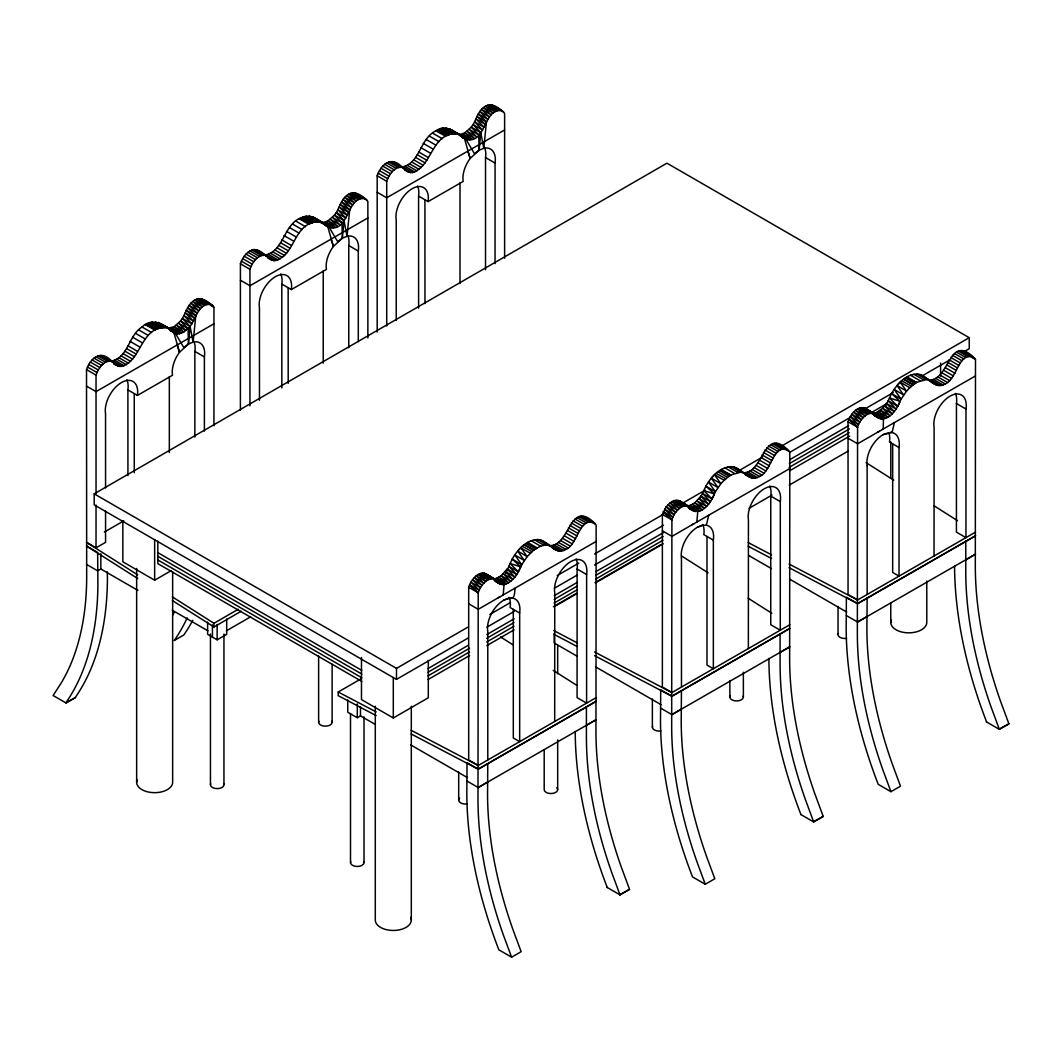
<?xml version="1.0" encoding="UTF-8"?>
<svg xmlns="http://www.w3.org/2000/svg" width="1062" height="1062" viewBox="0 0 1062 1062"><rect width="100%" height="100%" fill="white"/><g stroke="black" fill="none" stroke-linecap="round" stroke-linejoin="round"><path stroke-width="1.5" d="M194.85 437.132L194.864 351.389A22.873 13.235 -59.9 0 0 193.828 341.3M204.382 431.106L204.395 356.912A22.873 13.235 -59.9 0 0 193.111 342.137L190.098 326.432L182.412 318.441C186.129 312.055 187.815 303.851 194.864 300.015C201.607 296.112 209.599 302.431 213.953 307.316L213.953 425.743M348.761 347.765L348.761 245.548A22.873 13.235 -59.9 0 0 347.739 235.445M358.292 341.752L358.292 251.057A22.873 13.235 -59.9 0 0 347.022 236.295L344.008 220.577L336.322 212.599C340.026 206.201 341.725 197.997 348.761 194.16C355.518 190.257 363.509 196.576 367.864 201.475L367.864 337.981M485.52 269.668L485.533 157.561A22.873 13.235 -59.9 0 0 484.498 147.459M495.051 263.655L495.065 163.083A22.873 13.235 -59.9 0 0 483.781 148.308L480.767 132.604L473.081 124.612C476.798 118.214 478.497 110.01 485.533 106.187C492.29 102.284 500.268 108.589 504.623 113.488L504.623 258.225M554.696 721.51L554.749 592.875A22.873 13.235 -59.9 0 1 570.692 561.665A22.873 13.235 -59.9 0 1 586.622 574.542L586.596 703.15L577.078 697.628L577.104 569.02A22.873 13.235 -59.9 0 0 576.069 558.917M748.365 648.577L748.431 519.955A22.873 13.235 -59.9 0 1 764.361 488.732A22.873 13.235 -59.9 0 1 780.304 501.622L780.278 630.231L770.746 624.708L770.773 496.1A22.873 13.235 -59.9 0 0 769.751 485.998M934.042 555.997L934.109 427.362A22.873 13.235 -59.9 0 1 950.039 396.153A22.873 13.235 -59.9 0 1 965.982 409.029L965.955 537.637L956.424 532.115L956.45 403.507A22.873 13.235 -59.9 0 0 955.428 393.405M411.127 733.948L478.219 769.167L596.167 701.318L478.219 769.167L467.028 762.702L466.815 793.792A340.69 196.696 60 0 0 498.861 949.84L511.592 957.194L521.137 951.685L512.933 929.542A324.866 187.562 60 0 1 487.551 794.681L487.763 763.658M607.039 887.381L619.996 894.854L629.54 889.345L621.35 867.216A324.866 187.562 60 0 1 595.955 732.355L596.14 524.986C580.383 512.229 577.728 545.43 565.847 549.412C554.988 556.09 548.218 539.775 537.611 539.549C526.062 539.921 517.552 549.771 512.203 559.077L520.672 566.856C517.566 574.316 512.521 582.48 504.092 584.432L485.573 573.706C478.351 571.117 472.325 578.883 469.643 584.671L478.219 592.795L477.993 800.204A324.866 187.562 60 0 0 503.388 935.051L511.592 957.194M586.41 706.708L586.41 737.864A324.866 187.562 60 0 0 611.792 872.725L619.996 894.854M594.601 655.666L671.901 696.247L789.849 628.399L671.901 696.247L660.71 689.782L660.498 720.872A340.69 196.696 60 0 0 692.53 876.92L705.261 884.261L714.806 878.752L706.615 856.622A324.866 187.562 60 0 1 681.22 721.762L681.446 690.725M800.721 814.461L813.678 821.935L823.223 816.426L815.019 794.283A324.866 187.562 60 0 1 789.637 659.436L789.809 452.054C774.065 439.31 771.41 472.51 759.529 476.493C748.67 483.17 741.9 466.855 731.293 466.63C719.744 467.001 711.235 476.851 705.885 486.157L714.354 493.936C711.513 502.379 700.615 517.221 691.03 508.937C684.406 500.069 673.441 512.627 671.901 519.942L671.675 727.271A324.866 187.562 60 0 0 697.07 862.132L705.261 884.261M780.079 633.775L780.092 664.945A324.866 187.562 60 0 0 805.474 799.792L813.678 821.935M789.026 567.666L857.578 603.654L975.527 535.806L857.578 603.654L846.387 597.189L846.175 628.279A340.69 196.696 60 0 0 878.221 784.327L890.938 791.681L900.496 786.159L892.292 764.029A324.866 187.562 60 0 1 866.897 629.169L867.123 598.132M986.399 721.868L999.355 729.342L1008.9 723.833L1000.696 701.69A324.866 187.562 60 0 1 975.314 566.842L975.487 359.46C959.743 346.716 957.088 379.917 945.207 383.9C934.348 390.577 927.577 374.262 916.971 374.036C905.421 374.408 896.912 384.258 891.562 393.564L900.032 401.343C897.191 409.786 886.292 424.627 876.708 416.344C870.083 407.476 859.118 420.034 857.578 427.349L857.353 634.678A324.866 187.562 60 0 0 882.748 769.538L890.938 791.681M965.756 541.182L965.77 572.352A324.866 187.562 60 0 0 991.151 707.199L999.355 729.342M504.092 584.432L502.074 584.512L494.573 578.843L496.724 578.259L504.092 584.432L503.176 594.985M686.225 506.003L690.406 505.339L697.774 511.499L696.845 522.053M871.902 413.41L876.084 412.746L883.451 418.906L883.212 429.075L877.73 432.221L879.509 431.199M126.869 379.811A22.873 13.235 -59.9 0 1 127.891 389.9L137.423 395.422L172.509 375.244A22.873 13.235 -59.9 0 1 179.518 352.265L188.452 344.035L190.098 326.432C195.899 318.733 198.873 301.86 211.71 304.754L203.466 300.36M280.766 273.956A22.873 13.235 -59.9 0 1 281.802 284.058L291.333 289.581L326.419 269.403A22.873 13.235 -59.9 0 1 333.415 246.424L342.349 238.18L344.008 220.577C349.81 212.878 352.783 196.005 365.607 198.899L356.089 193.443L364.04 198.328M417.539 185.983A22.873 13.235 -59.9 0 1 418.574 196.072L428.092 201.594L463.178 181.416A22.873 13.235 -59.9 0 1 470.187 158.437L479.121 150.207L480.767 132.604C486.582 124.904 489.542 108.019 502.379 110.913L492.848 105.457L500.813 110.342M205.855 302.524L212.997 305.816L200.612 298.714L208.351 304.104L198.82 298.648L206.413 304.542L196.882 299.086L204.395 305.471L194.864 300.015L202.377 306.865L192.846 301.409L200.426 308.657L190.908 303.201L198.647 310.781L189.116 305.325L197.067 313.171L187.549 307.701L195.78 315.706L193.111 342.137L188.452 344.035L183.779 347.513L175.442 333.428L169.031 329.22L177.274 333.84L179.305 333.747L183.686 332.101L190.098 326.432L180.58 320.976L174.155 326.645L167.743 328.384M366.894 199.961L354.509 192.859L362.248 198.249L352.73 192.793L360.31 198.687L350.779 193.231L358.292 199.629L348.761 194.16L356.274 201.01L346.743 195.554L354.336 202.802L344.805 197.346L352.544 204.939L343.026 199.47L350.978 207.316L341.446 201.86L349.69 209.864L347.022 236.295L342.349 238.18L337.689 241.658L329.339 227.573L325.503 225.051M503.667 111.975L491.281 104.886L499.021 110.262L489.489 104.806L497.082 110.713L487.551 105.244L495.065 111.643L485.533 106.187L493.047 113.023L483.515 107.567L491.109 114.815L481.577 109.359L489.317 116.953L479.785 111.497L487.75 119.329L478.219 113.873L486.449 121.878L483.781 148.308L479.121 150.207L474.448 153.671L466.112 139.6L460.988 136.228M498.37 597.747L596.14 541.447M692.039 524.761L693.844 523.725L671.901 536.416M487.79 759.98L487.777 631.386A22.86 13.222 -59.9 0 1 503.733 600.176C512.574 596.061 514.101 602.499 515.057 588.149M706.987 536.456L706.987 665.051L713.345 668.728L713.345 540.133A22.86 13.222 -59.9 0 0 706.349 525.212L708.739 515.216M894.416 422.623L892.027 432.619A22.86 13.222 -59.9 0 1 899.023 447.54L899.023 576.135L892.664 572.458L892.664 443.863M505.645 573.453L512.203 559.077L521.734 564.665L518.322 571.847L508.791 566.272L516.729 574.582L507.211 568.993L501.184 575.684L496.724 578.259L506.255 583.848L498.954 577.197L508.486 582.786L501.184 575.684L510.703 581.272L503.335 573.785L512.866 579.361L505.366 571.529L514.897 577.117L507.211 568.993M699.845 499.047L705.885 486.157L715.416 491.746L712.005 498.928L702.473 493.339L710.412 501.662L700.88 496.073L694.853 502.764L690.406 505.339L699.938 510.915L692.636 504.277L702.155 509.853L694.853 502.764L704.385 508.353L697.017 500.852L706.549 506.441L699.048 498.609L708.58 504.184L700.88 496.073M885.522 406.454L891.562 393.564L901.094 399.153L897.682 406.334L888.151 400.746L896.089 409.069L886.558 403.48L882.695 408.259L876.084 412.746L885.615 418.322L878.314 411.684L887.845 417.26L880.544 410.171L890.062 415.76L882.695 408.259L892.226 413.848L884.726 406.016L894.257 411.591L886.558 403.48M137.741 578.564L86.473 546.001L97.651 552.466L97.877 583.795A340.69 196.696 60 0 1 65.831 702.845L75.601 697.468L66.056 702.978L53.1 695.504L61.304 682.826A324.866 187.562 60 0 0 86.686 577.29L86.513 369.616C88.73 363.005 94.027 355.146 101.819 355.465C110.421 356.062 113.714 366.961 121.984 366.39C141.007 360.031 140.357 330.959 162.008 327.521M96.031 493.564L96.031 375.138C98.262 368.341 104.687 358.929 112.917 361.571M240.41 410.144L240.41 263.774C242.508 257.482 247.034 250.871 253.937 249.557C262.301 249.583 266.801 258.424 273.877 260.681C294.134 257.482 292.727 228.264 312.374 222.688M249.942 405.803L249.942 269.297C252.159 262.487 258.597 253.075 266.827 255.716M377.183 332.034L377.183 175.788C379.413 169.177 384.696 161.318 392.489 161.636C401.091 162.22 404.383 173.133 412.653 172.562C431.676 166.19 431.026 137.117 452.677 133.679M386.714 326.047L386.714 181.31C388.931 174.5 395.356 165.101 403.587 167.743M596.167 697.641L478.219 765.49L468.687 759.967L468.687 587.273L469.643 584.671L479.174 590.26L478.219 592.861L469.643 584.671M559.488 551.205L549.97 545.682C570.307 545.35 569.471 499.631 593.884 522.411M789.849 624.721L671.901 692.57L662.369 687.048L662.369 514.353L666.179 506.813L669.91 502.897L673.945 500.574L679.242 500.786L688.773 506.375L679.242 500.786L687.207 505.791M743.639 472.763C763.976 472.431 763.153 426.712 787.566 449.491M975.527 532.128L857.578 599.977L848.047 594.454L848.047 421.76C850.264 414.963 856.702 405.551 864.933 408.193L883.451 418.906M938.848 385.692L929.33 380.169C949.654 379.838 948.831 334.118 973.243 356.898M121.984 366.39L112.453 360.868C128.675 356.381 128.675 335.313 142.029 326.99C153.804 315.427 166.907 327.587 177.274 333.84L169.774 328.291L179.305 333.747L171.938 327.707L181.456 333.163L174.155 326.645L183.686 332.101L176.385 325.131L185.916 330.587L178.549 323.22L188.067 328.689L188.452 344.035M264.345 255.159C284.629 252.013 283.116 222.662 302.843 217.232C318.653 210.13 330.694 241.3 344.008 220.577L334.477 215.121L328.065 220.79L323.684 222.436L331.185 227.985L319.821 222.117M401.117 167.172C420.897 164.305 419.57 136.294 437.889 130.082L447.421 135.538L436.163 130.838C452.93 117.855 466.643 154.428 480.767 132.604L471.249 127.135L464.837 132.803L460.443 134.449L467.944 139.998L459.78 135.325M518.243 550.381L522.331 546.28L532.035 551.656L527.164 556.621L521.734 564.665L514.751 554.895L524.27 560.484L517.645 551.032L527.164 556.621L520.792 547.62M711.925 477.462L716.014 473.347L725.718 478.723L720.846 483.701L715.416 491.746L708.42 481.975L717.952 487.564L711.314 478.112L720.846 483.701L714.5 474.714L724.018 480.263L730.829 475.019L721.31 469.431M897.602 384.869L901.691 380.754L911.395 386.13L906.523 391.108L901.094 399.153L894.098 389.382L903.629 394.971L897.005 385.519L906.523 391.108L900.191 382.121L909.696 387.67L916.519 382.426L906.988 376.837M520.645 547.806L530.336 553.183C535.952 547.78 544.925 542.204 552.572 546.864M537.16 547.873L535.434 549.107L525.902 543.518L537.16 547.939L527.628 542.363M730.829 474.953L729.103 476.174L719.571 470.599L730.829 474.953L740.825 472.152L746.254 473.944M916.519 382.36L914.78 383.581L905.249 378.006L916.519 382.36L926.502 379.559L931.932 381.351M468.262 637.957L396.484 679.388L94.199 504.875L94.199 493.843L666.949 163.176L969.234 337.689L969.234 348.721L963.499 352.026M137.967 590.432L100.837 568.993L97.651 570.838L86.473 564.373M122.834 521.296L122.834 561.825L154.654 580.197L171.261 570.613M241.207 611.234L213.966 626.965L213.966 623.288L238.339 609.216M226.379 630.828L250.685 616.796M207.608 622.067L207.608 634.319L217.152 639.828L226.697 634.319L226.697 619M376.134 715.589L338.207 695.676L338.207 692.012L361.146 678.764M94.199 493.843L396.484 668.37L468.262 626.938M489.794 614.5L509.879 602.897M557.258 575.551L578.79 563.112M594.574 554.006L663.484 514.22M682.149 503.441L705.115 490.193M738.13 471.13L762.529 457.032M781.194 446.266L969.234 337.689M486.914 627.177L514.194 611.433M554.391 588.229L577.356 574.967M594.574 565.024L663.484 525.239M789.809 452.306L851.525 416.676M864.441 409.215L893.155 392.635M921.869 376.067L950.583 359.487M427.986 668.556L468.196 645.338M486.847 634.572L514.127 618.814M554.324 595.609L577.303 582.348M595.968 571.568L663.431 532.62M789.77 459.673L848.631 425.689M871.437 412.534L887.089 403.494M427.986 672.233L469.563 648.232M486.768 638.289L513.995 622.571M554.138 599.393L577.078 586.158M595.716 575.392L663.086 536.496M789.239 463.669L849.361 428.955M877.477 412.72L880.292 411.087M427.986 675.897L469.537 651.909M486.741 641.979L513.968 626.261M554.085 603.097L577.011 589.861M595.636 579.109L662.993 540.226M789.093 467.426L849.268 432.672M347.752 699.964L347.752 712.217L357.297 717.726L360.483 715.894L375.032 724.284M553.395 606.667L576.334 593.419M594.972 582.666L660.922 544.594M427.986 679.574L469.577 655.559M486.794 645.63L514.048 629.885M554.205 606.707L577.157 593.459M595.795 582.693L663.206 543.771M789.424 470.904L849.666 436.124M749.108 508.286L772.047 495.038M789.252 485.108L848.034 451.164M361.478 657.458L361.478 699.606L393.298 717.978L428.305 697.761L428.305 660.484M467.028 781.074L478.219 787.539L487.763 782.03M586.622 725.2L596.167 719.691L478.219 787.539M660.71 708.155L671.901 714.607L681.446 709.097M780.304 652.28L789.849 646.771L671.901 714.607M846.387 615.562L857.578 622.013L867.123 616.504M965.982 559.687L975.527 554.178L857.578 622.013M619.77 894.735L629.54 889.345M813.452 821.802L823.223 816.426M999.13 729.209L1008.9 723.833M504.623 129.962L386.714 197.784L377.183 192.262M367.864 217.949L249.942 285.758L240.41 280.235M213.953 323.791L96.031 391.612L86.513 386.09M104.368 532.035L123.789 520.871M137.741 574.887L86.473 542.337L96.031 547.833L105.576 542.35L105.563 511.021M500.162 596.645L478.219 609.336L468.687 603.747M693.831 523.792L789.809 468.528M857.578 443.823L877.73 432.168M975.487 375.935L882.522 429.406M299.391 218.825L301.117 218.055L310.648 223.524L299.391 218.825L308.923 224.347M145.481 324.68L147.22 323.91L156.751 329.366L145.481 324.68L155.012 330.202M883.08 434.663C900.443 430.588 889.664 431.995 883.08 434.663A22.86 13.222 -59.9 0 0 867.163 465.86M503.72 600.242L508.393 598.291L512.654 598.132M681.472 558.453A22.86 13.222 -59.9 0 1 697.402 527.256L702.062 525.358L706.336 525.212M702.062 525.424L697.402 527.256M318.295 221.573L315.719 221.719L309.374 216.077L318.905 221.533L312.268 216.608L324.335 223.339L321.799 222.077L315.759 221.746L306.201 216.29L304.515 216.794L314.206 222.17L315.905 221.666M455.067 133.6L450.978 134.197L441.274 128.821L442.973 128.303L452.518 133.759L458.572 134.091M164.398 327.428L160.309 328.025L150.605 322.649L152.304 322.131L161.849 327.6L167.902 327.919L170.438 329.18L161.968 324.693L163.535 326.286M312.387 222.688L302.856 217.232L312.387 222.688L315.733 221.746M496.392 580.356C489.502 575.06 481.71 584.246 479.174 590.26L470.944 582.122L480.462 587.711L472.51 579.746L482.029 585.321L474.289 577.609L483.821 583.197L476.241 575.816L485.759 581.405L478.258 574.436L487.777 580.011L480.276 573.493L489.794 579.082L482.214 573.055L491.746 578.644L484.007 573.135L496.392 580.356L498.636 583.211L502.074 584.512L493.896 579.733L500.229 584.113L494.786 580.914M900.032 401.343L889.452 397.945L897.682 406.334M714.354 493.936L703.774 490.538L712.005 498.928M520.672 566.856L510.092 563.471L518.322 571.847M204.422 301.794L212.997 305.816M870.03 412.122L875.738 414.844L863.353 407.609L871.092 413.131M685.786 505.393L690.061 507.437L677.675 500.202L685.415 505.724L675.897 500.136L683.477 506.162L673.945 500.574L681.459 507.092L671.927 501.503L679.441 508.486L669.91 502.897L677.503 510.278L667.971 504.689L675.711 512.402L666.179 506.813L674.144 514.791L664.613 509.202L672.857 517.327L663.325 511.751L671.901 519.942L662.369 514.353M460.483 135.949L463.218 137.303L452.638 130.865L454.204 132.445M169.801 329.778L172.548 331.132L161.968 324.693M873.96 414.937L876.708 416.344M688.282 507.53L691.03 508.937M748.192 542.563L771.53 554.815M789.026 564.002L857.578 599.977M748.192 546.24L771.53 558.493M553.767 630.562L577.104 642.815M594.601 652.002L671.901 692.57M553.767 634.24L577.104 646.492M338.207 692.012L376.134 711.912M411.127 730.284L478.219 765.49M452.638 130.865L461.107 135.352L449.04 128.635L455.678 133.56L446.146 128.09L452.492 133.746M872.884 413.198L864.933 408.193L874.451 413.782M493.525 578.71L485.573 573.706L495.091 579.294M486.449 121.878L476.931 116.422L485.493 124.493L475.975 119.024L484.206 127.334L474.674 121.878L482.613 130.068L473.081 124.612L471.249 127.135L478.75 134.847L479.121 150.207M478.75 134.847L469.218 129.391L476.586 136.759L467.054 131.303L474.356 138.272L464.837 132.803L472.139 139.334L462.607 133.865L469.975 139.918L460.443 134.449M462.023 137.25L466.112 139.6M349.69 209.864L340.159 204.408L348.734 212.48L339.203 207.01L347.433 215.32L337.902 209.864L345.84 218.055L336.322 212.599L334.477 215.121L341.977 222.834L342.349 238.18M341.977 222.834L332.446 217.378L339.813 224.746L330.295 219.29L337.597 226.246L328.065 220.79L335.366 227.308L325.835 221.852L333.202 227.892L323.684 222.436M329.339 227.573L325.025 225.131L327.76 226.684L333.415 246.424L331.012 239.136M195.78 315.706L186.262 310.25L194.824 318.321L185.292 312.865L193.523 321.175L184.005 315.706L191.943 323.897L182.412 318.441L180.58 320.976L188.067 328.689M170 330.309L175.442 333.428M461.877 137.184L464.519 138.697L470.187 158.437L467.784 151.149M169.88 330.255L173.849 332.539L179.518 352.265L177.115 344.977M748.71 555.492L771.437 568.608M789.902 579.281L846.733 612.084M577.237 656.289L554.165 642.961L554.165 633.775M595.702 666.949L661.055 704.677M157.84 552.638L361.797 670.387M157.84 556.302L361.797 674.065M157.84 559.979L361.797 677.742M361.797 681.406L157.84 563.656L157.84 541.208M410.543 744.794L467.373 777.596M172.23 610.212L207.926 630.828M962.145 350.792L974.531 357.96M960.353 350.725L969.885 356.248M972.765 357.881L975.487 359.46M958.415 351.164L967.947 356.686M956.397 352.093L965.929 357.615M954.38 353.487L963.911 359.009M952.441 355.279L961.973 360.801M950.649 357.403L960.181 362.925M949.083 359.792L958.614 365.315M947.795 362.328L957.327 367.85M946.839 364.943L956.358 370.465M945.485 367.731L955.017 373.253M943.879 370.399L953.397 375.921M942.034 372.855L951.565 378.377M940.016 375.045L949.547 380.568M937.879 376.904L947.41 382.426M935.675 378.377L945.207 383.9M933.485 379.426L943.003 384.948M931.347 380.037L940.866 385.559M919.865 374.567L929.396 380.09M928.6 380.143L934.042 383.302M931.56 382.187L937.003 385.347M931.308 382.174L935.396 384.55M916.971 374.036L926.502 379.559M913.798 374.236L923.329 379.758M910.439 375.191L919.971 380.714M956.45 403.507L965.982 409.029M485.533 157.561L495.065 163.083M436.163 130.838L445.682 136.361M432.699 133.162L442.23 138.684M429.34 136.082L438.872 141.604M426.167 139.52L435.699 145.043M423.273 143.383L432.805 148.906M420.738 147.565L430.269 153.087M418.627 151.946L428.145 157.468M417.273 154.733L426.805 160.256M415.667 157.402L425.185 162.924M413.822 159.858L423.353 165.38M411.804 162.048L421.335 167.57M409.666 163.906L419.198 169.429M899.023 447.54L889.491 442.018A22.873 13.235 -59.9 0 0 889 433.309M407.463 165.38L416.994 170.902M848.047 421.76L857.578 427.282L849.003 419.158L858.534 424.734L850.29 416.609L859.822 422.198L851.87 414.22L861.388 419.809L853.649 412.096L863.18 417.685L855.587 410.304L865.118 415.892L857.605 408.91L867.136 414.499L859.623 407.981L869.154 413.569L861.574 407.542L881.42 418.999L873.933 413.33M405.272 166.429L414.791 171.951M403.135 167.039L412.653 172.562M392.489 161.636L404.874 168.805M403.839 168.752L410.636 172.694M390.697 161.57L400.228 167.092M404.715 169.986L408.79 172.349M388.758 162.008L398.29 167.53M386.741 162.937L396.272 168.46M384.723 164.331L394.254 169.854M382.785 166.123L392.316 171.646M848.047 438.234L857.578 443.757M380.992 168.247L390.524 173.77M379.426 170.637L388.957 176.146M378.138 173.172L387.67 178.695M377.183 175.788L386.714 181.31M776.468 443.385L788.854 450.553M774.676 443.319L784.207 448.841M772.738 443.757L782.269 449.279M770.72 444.686L780.251 450.208M768.702 446.08L778.234 451.602M766.764 447.872L776.295 453.394M764.972 449.996L774.503 455.518M763.405 452.385L772.937 457.908M762.118 454.921L771.649 460.443M761.162 457.536L770.68 463.059M759.808 460.324L769.339 465.846M758.202 462.992L767.72 468.515M756.356 465.448L765.888 470.97M754.339 467.638L763.857 473.161M752.201 469.497L761.719 475.019M749.998 470.97L759.529 476.493M747.794 472.019L757.325 477.542M745.657 472.63L755.188 478.139M734.187 467.161L753.17 478.272M741.568 471.953L736.723 468.422M744.289 473.533L748.365 475.895M745.882 474.78L751.325 477.94M731.293 466.63L740.825 472.152M745.63 474.767L749.719 477.13M348.761 245.548L358.292 251.057M728.12 466.829L737.652 472.351M724.762 467.784L734.293 473.307M770.773 496.1L780.304 501.622M295.94 221.148L305.471 226.671M292.581 224.069L302.099 229.591M289.408 227.507L298.94 233.029M286.514 231.37L296.032 236.892M283.966 235.552L293.497 241.074M281.855 239.932L291.386 245.455M280.514 242.72L290.045 248.242M278.894 245.388L288.426 250.911M277.049 247.844L286.581 253.367M275.031 250.035L284.563 255.557M272.894 251.893L282.426 257.416M270.704 253.367L280.222 258.889M268.5 254.415L278.032 259.938M266.363 255.026L275.894 260.548M255.73 249.623L268.115 256.778M265.712 255.942L273.877 260.681M253.937 249.557L263.469 255.066M267.69 257.96L272.031 260.336M251.999 249.995L261.517 255.517M249.982 250.924L259.5 256.446M247.964 252.305L257.482 257.827M246.026 254.11L255.544 259.619M244.233 256.234L253.765 261.756M242.667 258.61L252.185 264.133M241.379 261.159L250.897 266.681M240.41 263.774L249.942 269.297M713.345 540.133L703.814 534.611A22.873 13.235 -59.9 0 0 702.778 524.509M662.369 530.827L671.901 536.35M582.786 516.305L595.171 523.473M581.007 516.238L590.525 521.761M579.055 516.676L588.587 522.199M577.038 517.606L586.569 523.128M211.232 305.737L213.953 307.316M575.02 518.999L584.551 524.522M573.082 520.792L582.613 526.314M571.29 522.916L580.821 528.438M569.723 525.305L579.255 530.827M568.435 527.854L577.967 533.376M567.48 530.456L577.011 535.978M566.139 533.243L575.657 538.766M564.519 535.912L574.051 541.434M562.674 538.368L572.206 543.89M560.656 540.558L570.188 546.08M558.519 542.417L568.051 547.939M556.315 543.89L565.847 549.412M554.125 544.952L563.643 550.461M551.988 545.549L561.506 551.072M540.505 540.08L550.036 545.602M545.164 543.293L550.607 546.452M552.2 547.713L557.656 550.859M553.315 548.483L556.037 550.063M537.611 539.549L547.142 545.072M534.438 539.761L543.97 545.284M531.08 540.704L540.611 546.226M577.104 569.02L586.622 574.542M194.864 351.389L204.395 356.912M142.029 326.99L151.561 332.512M138.671 329.91L148.202 335.433M135.498 333.349L145.029 338.871M132.604 337.212L142.135 342.734M130.068 341.393L139.587 346.916M127.958 345.787L137.476 351.31M126.604 348.575L136.135 354.097M124.997 351.23L134.516 356.752M123.152 353.686L132.67 359.208M121.134 355.876L130.653 361.399M118.997 357.735L128.515 363.257M116.793 359.208L126.325 364.731M114.59 360.27L124.121 365.793M101.819 355.465L114.205 362.633M110.435 361L119.966 366.523M100.027 355.398L109.559 360.921M114.046 363.815L118.121 366.191M113.78 363.801L116.515 365.381M98.089 355.836L107.62 361.359M96.071 356.766L105.603 362.288M94.053 358.159L103.585 363.682M92.115 359.952L101.647 365.474M90.323 362.076L99.855 367.598M513.304 609.376L513.304 737.971L519.663 741.648L519.663 613.053L510.132 607.53A22.873 13.235 -59.9 0 0 509.096 597.441M88.757 364.465L98.288 369.988M468.687 587.273L478.219 592.795M87.469 367.014L97 372.536M86.513 369.616L96.031 375.138M717.832 471.767L727.377 477.342M697.774 511.499L688.242 505.924L695.743 511.592L688.295 507.344M877.995 417.698L874.026 415.348L879.588 418.587L873.176 414.273M692.318 510.291L689.676 508.725L693.911 511.18L688.787 507.729M495.994 581.657L498.636 583.211M326.459 225.29L315.865 218.852L317.445 220.431M202.178 299.285L210.13 304.17M866.048 462.607L893.766 480.21M933.949 505.724L957.512 520.685M681.751 556.076L708.088 572.803M748.272 598.318L771.835 613.278M500.547 636.921L513.026 644.846M553.209 670.361L576.772 685.322M172.389 596.897L213.966 623.288M172.389 600.561L213.966 626.965M778.034 443.969L780.291 446.531M394.055 162.22L395.343 163.282M584.352 516.889L585.653 517.951M257.296 250.194L258.584 251.256M103.386 356.049L105.642 358.624M161.809 327.574L155.477 321.932L164.995 327.388L158.371 322.463L167.902 327.919L160.906 323.724L163.017 325.676M922.413 375.829L924.524 377.78M451.576 129.883L453.686 131.847M543.054 541.341L546.505 544.54M663.325 511.751L671.901 519.876M849.003 419.158L857.578 427.349M866.22 409.255L867.176 410.768M494.135 106.519L495.091 108.032M486.861 574.768L487.816 576.281M107.302 571.807L107.421 578.286A340.69 196.696 60 0 1 75.375 697.336M424.919 199.749L424.959 303.599M418.574 196.072L418.614 308.153M396.232 320.485L396.219 219.927A22.873 13.235 -59.9 0 1 412.149 188.717A22.873 13.235 -59.9 0 1 428.092 201.594M288.147 287.736L288.2 383.342M281.802 284.058L281.842 387.895M259.473 400.228L259.447 307.914A22.873 13.235 -59.9 0 1 275.39 276.704A22.873 13.235 -59.9 0 1 291.333 289.581M134.25 393.59L134.277 472.709M127.891 389.9L127.931 475.617M105.563 487.949L105.55 413.768A22.873 13.235 -59.9 0 1 121.48 382.546A22.873 13.235 -59.9 0 1 137.423 395.422M940.6 363.085L940.6 376.054M926.781 581.007L926.781 622.451A18.001 10.394 0 0 1 906.43 632.753A18.001 10.394 0 0 1 891.39 619.757M890.779 441.779L890.779 478.245M890.779 602.552L890.779 622.451M867.136 465.873L867.15 594.468M838.051 606.455L838.051 634.598M743.373 672.233L743.373 697.07M729.873 680.516L729.873 697.07M681.459 558.466L681.472 687.061M652.373 699.048L652.373 727.191M557.683 645.63L557.683 673.773M557.683 739.988L557.683 789.663M544.195 749.931L544.195 789.663A6.744 3.903 0 0 0 552.691 793.42A6.744 3.903 0 0 0 556.78 787.712M460.005 182.876L460.005 283.448M458.691 771.981L458.691 800.124M411.299 706.23L411.299 920.05M396.484 668.37L396.484 679.388M393.298 677.45L393.298 717.978M375.298 706.23L375.298 920.05A18.001 10.394 0 0 0 395.648 930.365A18.001 10.394 0 0 0 410.689 917.369M364.014 716.903L364.014 862.583M360.483 706.708L360.483 715.894M357.297 703.947L357.297 717.726M350.513 713.598L350.513 862.583M332.127 664.334L332.127 722.266M323.233 270.85L323.233 363.177M318.627 656.05L318.627 722.266M223.949 634.08L223.949 784.725M217.152 624.522L217.152 639.828M212.427 624.841L212.427 637.094M210.449 634.08L210.449 784.725M172.655 571.768L172.655 782.269A18.001 10.394 0 0 1 152.304 792.584A18.001 10.394 0 0 1 137.263 779.588M169.336 376.705L169.336 452.545M154.654 539.669L154.654 580.197M136.653 568.449L136.653 782.269M100.837 553.687L100.837 568.993M96.031 505.074L96.031 547.833M986.625 721.987A340.69 196.696 60 0 1 954.579 565.94M743.134 696.061A6.744 3.903 0 0 1 736.616 700.96A6.744 3.903 0 0 1 730.098 696.061M846.547 638.368A6.744 3.903 0 0 1 838.29 633.589M800.947 814.581A340.69 196.696 60 0 1 768.901 658.533M660.869 730.961A6.744 3.903 0 0 1 652.612 726.182M512.667 598.132A22.86 13.222 -59.9 0 1 519.663 613.053M607.265 887.513A340.69 196.696 60 0 1 575.219 731.452M363.775 861.574A6.744 3.903 0 0 1 357.257 866.473A6.744 3.903 0 0 1 350.739 861.574M467.2 803.881A6.744 3.903 0 0 1 460.098 802.487A6.744 3.903 0 0 1 459.607 798.173M187.204 617.872A340.69 196.696 60 0 1 174.234 640.519L183.779 635.01A340.69 196.696 60 0 0 192.78 620.314M174.42 611.977A324.866 187.562 60 0 1 172.907 614.871M331.902 721.257A6.744 3.903 0 0 1 325.384 726.169A6.744 3.903 0 0 1 318.865 721.257M223.71 783.716A6.744 3.903 0 0 1 217.192 788.628A6.744 3.903 0 0 1 210.674 783.716M449.16 134.701L439.615 129.245L449.16 134.701M158.477 328.543L148.945 323.087L158.464 328.543M913.054 384.749L903.523 379.174L913.054 384.749M533.695 550.262L524.163 544.687L533.695 550.262"/></g></svg>
